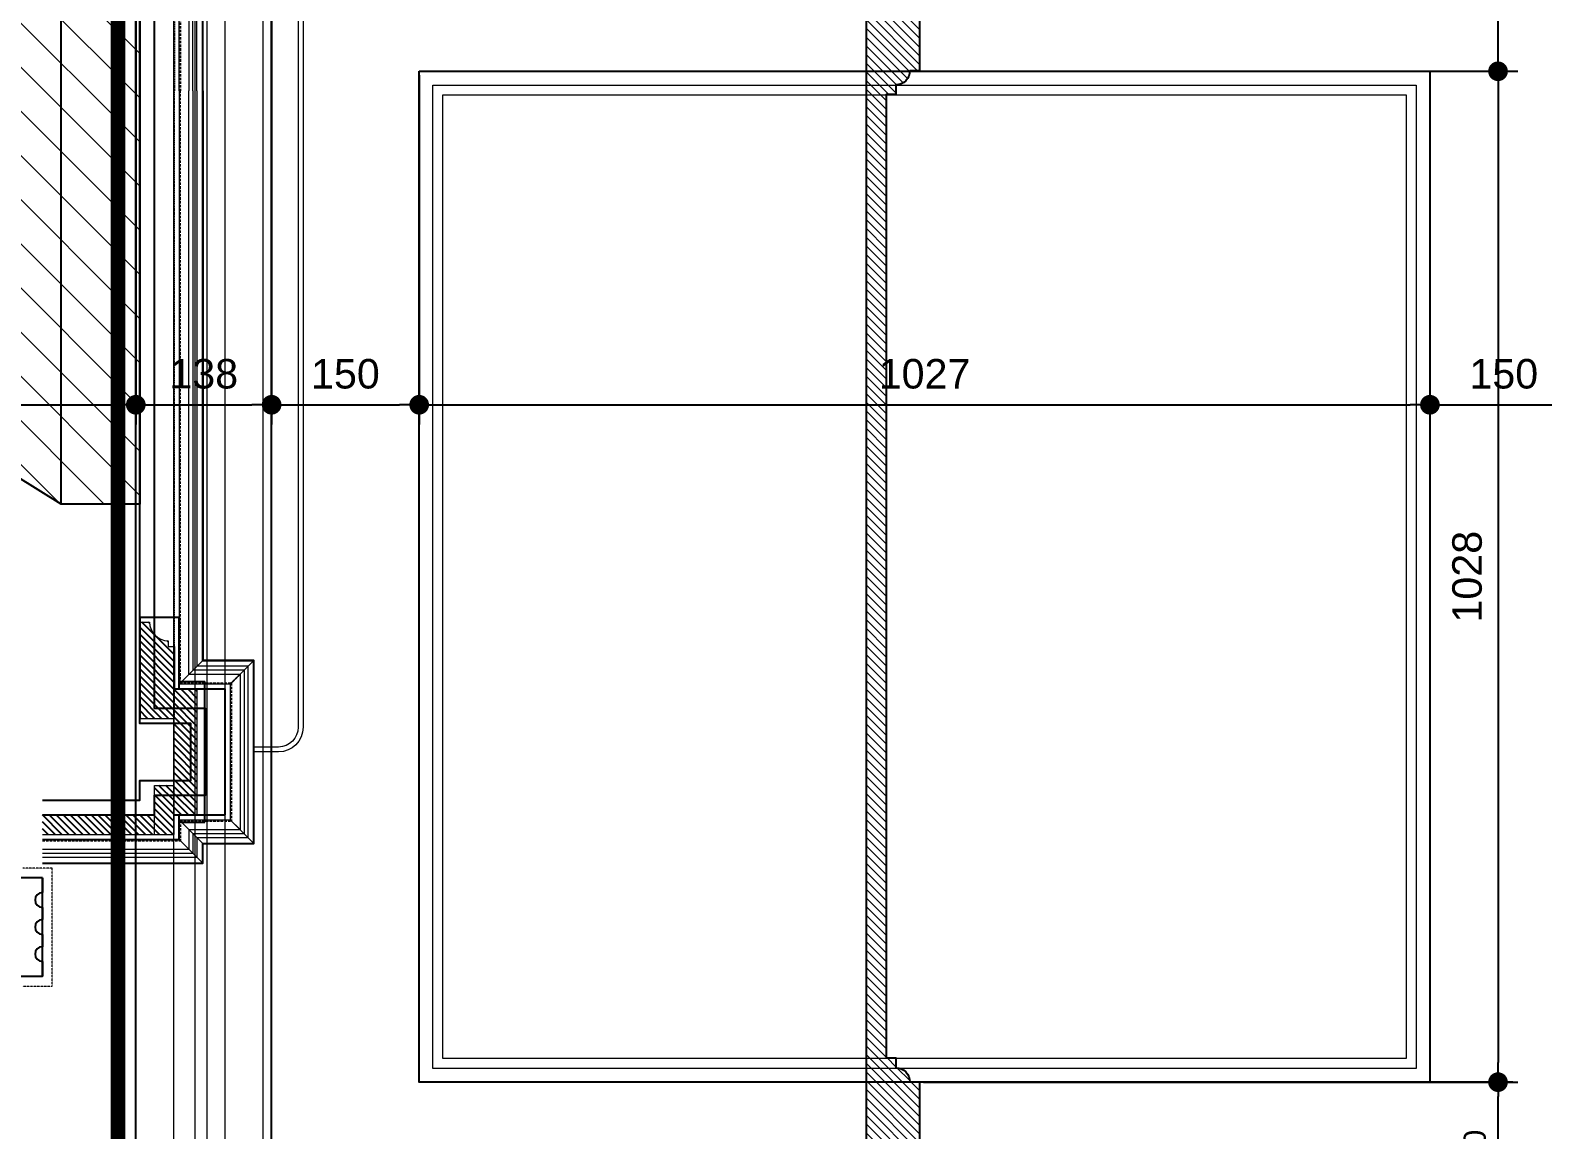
# Model space of a CAD drawing. Header units: inches. Extents: x 274057 to 444617, y 485849 to 635630.
# Drawn here: x 350959 to 352497, y 532757 to 533875 of the extents above; entities that cross this region are included whole.
import ezdxf

# ---------------------------------------------------------------- set-up
doc = ezdxf.new("R2010")
doc.units = ezdxf.units.IN
doc.header["$MEASUREMENT"] = 0
doc.linetypes.add('HIDDEN', pattern=[0.375, 0.25, -0.125])
for name, color, linetype in [('Bedmould', 7, 'HIDDEN'), ('Cornerblock', 7, 'Continuous'), ('CQ Grg Gypsum', 41, 'Continuous'), ('CQ PANEL DIMENSION', 1, 'Continuous'), ('Frieze', 7, 'HIDDEN'), ('hatch', 8, 'Continuous'), ('ID-wall paper', 8, 'Continuous'), ('Shelf', 7, 'Continuous'), ('STONE_OUTLINE', 7, 'Continuous'), ('TEXT', 3, 'Continuous'), ('WOOD 02', 32, 'Continuous'), ('Wood SECT', 1, 'Continuous')]:
    doc.layers.add(name, color=color, linetype=linetype)
for name, color, linetype, lineweight in [('CQ gypsum 2', 42, 'Continuous', 0), ('CQ Gypsum Hatch', 8, 'Continuous', 20), ('CQ lighting plan', 7, 'Continuous', 0), ('CQ Marble', 6, 'Continuous', 0), ('CQ plan and elev dimension', 252, 'Continuous', 35), ('WOOD-HID', 8, 'HIDDEN', 18)]:
    doc.layers.add(name, color=color, linetype=linetype, lineweight=lineweight)
doc.styles.get("Standard").update_dxf_attribs({"font": 'arial.ttf'})
doc.dimstyles.new('chester 15', dxfattribs={"dimscale": 0.15, "dimtxt": 150, "dimasz": 100, "dimexe": 100, "dimexo": 0, "dimgap": 80, "dimtad": 1, "dimdec": 0, "dimzin": 0, "dimdsep": 46, "dimtxsty": 'Standard', "dimblk": 'DOT', "dimcen": 100, "dimclrd": 1, "dimclre": 1, "dimclrt": 3, "dimadec": 0, "dimazin": 0, "dimtfac": 1, "dimtdec": 0, "dimtofl": 0, "dimtmove": 0, "dimatfit": 3, "dimfxl": 1, "dimtolj": 1, "dimtzin": 0, "dimlwd": -1, "dimarcsym": 0})
doc.dimstyles.new('CQ 20', dxfattribs={"dimscale": 0.2, "dimtxt": 150, "dimasz": 100, "dimexe": 100, "dimexo": 20, "dimgap": 80, "dimtad": 1, "dimdec": 0, "dimzin": 0, "dimdsep": 46, "dimtxsty": 'Standard', "dimblk": 'DOT', "dimcen": 100, "dimclrd": 1, "dimclre": 1, "dimclrt": 3, "dimadec": 0, "dimazin": 0, "dimtfac": 1, "dimtdec": 0, "dimtofl": 0, "dimtmove": 0, "dimatfit": 3, "dimfxl": 1, "dimtolj": 1, "dimtzin": 0, "dimlwd": -1, "dimarcsym": 0})
doc.dimstyles.new('CQ 50', dxfattribs={"dimscale": 0.5, "dimtxt": 150, "dimasz": 100, "dimexe": 100, "dimexo": 20, "dimgap": 80, "dimtad": 1, "dimdec": 0, "dimzin": 0, "dimdsep": 46, "dimtxsty": 'Standard', "dimblk": 'DOT', "dimcen": 100, "dimclrd": 250, "dimclre": 250, "dimclrt": 3, "dimadec": 0, "dimazin": 0, "dimtfac": 1, "dimtdec": 0, "dimtofl": 0, "dimtmove": 0, "dimatfit": 3, "dimfxl": 3, "dimtolj": 1, "dimtzin": 0, "dimlwd": -1, "dimarcsym": 0})
pattern_1 = [(225, (43933.88478600455, -94.84214864263777), (3.535533905932737, -3.535533905932739), [])]

# ---------------------------------------------------------------- blocks, each defined once
blk = doc.blocks.new('_Dot')
at = {"color": 0, "linetype": 'ByBlock', "lineweight": -2}
blk.add_line((-0.5, 0), (-1, 0), dxfattribs=at)
at = {"color": 0, "linetype": 'ByBlock', "const_width": 0.5}
blk.add_lwpolyline([(-0.25, 0, 1), (0.25, 0, 1)], format="xyb", close=True, dxfattribs=at)
blk = doc.blocks.new('*D112')
at = {"layer": 'CQ plan and elev dimension', "color": 250, "lineweight": -2, "transparency": 16777216}
for p, q in [((350374.7221579605, 537189.2318840991), (349756.912457013, 537189.2318840991)), ((351368.7221562436, 530626.5197559624), (349756.912457013, 530626.5197559624))]:
    blk.add_line(p, q, dxfattribs=at)
at = {"layer": 'CQ plan and elev dimension', "color": 250, "transparency": 16777216}
blk.add_line((349806.912457013, 537139.2318840991), (349806.912457013, 530676.5197559624), dxfattribs=at)
at = {"layer": 'Defpoints', "color": 0, "transparency": 16777216}
for p in [(350384.7221579605, 537189.2318840991), (349806.912457013, 530626.5197559624), (351378.7221562436, 530626.5197559624, 1.466518336033709e-07)]:
    blk.add_point(p, dxfattribs=at)
at = {"layer": 'CQ plan and elev dimension', "color": 250, "transparency": 16777216, "xscale": 50, "yscale": 50, "zscale": 50}
for p, rotation in [((349806.912457013, 537189.2318840991), 90), ((349806.912457013, 530626.5197559624), 270)]:
    blk.add_blockref('_Dot', p, dxfattribs=dict(at, rotation=rotation))
at = {"layer": 'CQ plan and elev dimension', "color": 3, "transparency": 16777216, "insert": (349728.593903125, 533907.8758200305), "char_height": 75, "attachment_point": 5, "rotation": 90}
blk.add_mtext('\\A1;6563', dxfattribs=at)
blk = doc.blocks.new('ff15 section ceiling A and B')
at = {"layer": 'CQ Gypsum Hatch'}
h = blk.add_hatch(dxfattribs=at)
h.set_pattern_fill('ANSI31', color=256, scale=50, angle=180, style=0)
h.set_pattern_definition([(224.9999999999999, (863766.5914405661, 132415.694420714), (4.419417382415921, -4.419417382415922), [])])
edge = h.paths.add_edge_path()
edge.add_line((331689.6860767345, 526452.1340546021), (331689.6860767789, 526703.414412738))
edge.add_line((331689.6860767789, 526703.414412738), (331679.6860767789, 526703.4144127375))
edge.add_arc((331665.6782293622, 526703.548700945), 14.00849108827068, 359.4507427432638, 450.0000000001616)
edge.add_line((331665.6782293622, 526717.5571920334), (331665.6782293623, 526727.5571920334))
edge.add_line((331665.6782293623, 526727.5571920334), (331655.678227985, 526727.557192033))
edge.add_line((331655.6782279851, 526727.5571920329), (331655.6782291692, 527706.7716334428))
edge.add_line((331655.678229169, 527706.771633443), (331665.6782293623, 527706.7716334426))
edge.add_line((331665.6782293623, 527706.7716334425), (331665.6782293625, 527716.7716334424))
edge.add_arc((331665.6782293623, 527730.7801245307), 14.00849108815448, 270.0000000005076, 360.5492572549534)
edge.add_line((331679.6860767787, 527730.9144127378), (331689.6860767133, 527730.9144127377))
edge.add_line((331689.6860767134, 527730.9144127378), (331689.6860767789, 527880.9145586584))
edge.add_line((331689.6860767787, 527880.9145586584), (331679.6860767789, 527880.9145586578))
edge.add_arc((331665.6782293623, 527881.0488468658), 14.00849108816001, 359.4507427423929, 449.9999999993524)
edge.add_line((331665.6782293625, 527895.0573379537), (331665.6782293624, 527905.0573379537))
edge.add_line((331665.6782293624, 527905.0573379537), (331655.6782279851, 527905.0573379534))
edge.add_line((331655.6782279851, 527905.0573379535), (331655.6782291692, 528884.271633443))
edge.add_line((331655.6782291693, 528884.271633443), (331665.6782293623, 528884.2716334425))
edge.add_line((331665.6782293623, 528884.2716334425), (331665.6782293624, 528894.2716334425))
edge.add_arc((331665.6782293623, 528908.2801245307), 14.00849108830988, 270.0000000001041, 360.5492572545438)
edge.add_line((331679.686076779, 528908.4144127378), (331689.6860767132, 528908.4144127378))
edge.add_line((331689.6860767132, 528908.4144127378), (331689.6860767789, 529058.4142668165))
edge.add_line((331689.6860767789, 529058.4142668166), (331679.6860767786, 529058.4142668159))
edge.add_arc((331665.6782293622, 529058.5485550237), 14.0084910881034, 359.4507427424481, 449.9999999991214)
edge.add_line((331665.6782293623, 529072.5570461117), (331665.6782293621, 529082.5570461118))
edge.add_line((331665.6782293622, 529082.5570461117), (331655.678227985, 529082.5570461113))
edge.add_line((331655.678227985, 529082.5570461114), (331655.6782291689, 530061.7716334431))
edge.add_line((331655.6782291689, 530061.771633443), (331665.6782293622, 530061.7716334425))
edge.add_line((331665.6782293622, 530061.7716334425), (331665.6782293623, 530071.7716334424))
edge.add_arc((331665.6782293623, 530085.7801245307), 14.00849108825339, 270.0000000001615, 360.5492572548936)
edge.add_line((331679.6860767789, 530085.9144127378), (331689.6860767787, 530085.9144127377))
edge.add_line((331689.6860767787, 530085.9144127378), (331689.6860767786, 530235.9144127374))
edge.add_line((331689.6860767786, 530235.9144127374), (331679.6860767787, 530235.9144127369))
edge.add_arc((331665.6782293623, 530236.0487009448), 14.00849108818704, 359.4507427428561, 449.999999999988)
edge.add_line((331665.6782293623, 530250.0571920329), (331665.6782293623, 530260.0571920329))
edge.add_line((331665.6782293623, 530260.0571920329), (331655.678227985, 530260.0571920327))
edge.add_line((331655.6782279849, 530260.0571920325), (331655.6782291688, 531239.2734851332))
edge.add_line((331655.6782291688, 531239.2734851334), (331665.6782293621, 531239.2734851331))
edge.add_line((331665.6782293621, 531239.273485133), (331665.6782293622, 531249.2734851328))
edge.add_arc((331665.6782293619, 531263.2819762214), 14.00849108843663, 270.0000000012017, 360.5492572539634)
edge.add_line((331679.6860767787, 531263.4162644283), (331689.6860767787, 531263.4162644283))
edge.add_line((331689.6860767787, 531263.4162644283), (331689.6860767531, 531413.4162644285))
edge.add_line((331689.6860767531, 531413.4162644285), (331689.6860767531, 531514.9739233013))
edge.add_arc((331789.6860767531, 531514.9739233013), 100.0000000000745, 89.9999999999851, 179.9999999999851, ccw=False)
edge.add_line((331789.6860767531, 531614.9739233013), (331994.9572100234, 531614.9739233012))
edge.add_line((331994.9572100234, 531614.9739233013), (331994.9572100234, 531523.825239419))
edge.add_line((331994.9572100232, 531523.825239419), (332045.6782637457, 531564.9740375305))
edge.add_line((332045.6782637458, 531564.9740375306), (332045.6782597142, 531634.9739233013))
edge.add_line((332045.6782597141, 531634.9739233013), (331789.6860767531, 531634.9739233014))
edge.add_arc((331789.6860767531, 531514.9739233013), 120.000000000095, 89.9999999999729, 179.9999999999796)
edge.add_line((331669.6860767531, 531514.9739233013), (331669.6860767132, 531413.4162644197))
edge.add_line((331669.6860767133, 531413.4162644197), (331669.6860767707, 531281.7407616468))
edge.add_line((331669.6860767706, 531281.7407616468), (331635.6782291779, 531247.4053303335))
edge.add_line((331635.6782291779, 531247.4053303336), (331635.6782237632, 526719.4256441421))
edge.add_line((331635.6782237632, 526719.4256441419), (331669.6860767706, 526685.0902073615))
edge.add_line((331669.6860767706, 526685.0902073616), (331669.6860767531, 526451.8586056066))
edge.add_arc((331789.686076753, 526451.8586055543), 119.9999999999142, 179.9999999749922, 270.00000000002)
edge.add_line((331789.6860767531, 526331.8586055543), (332045.6782583896, 526331.8586055541))
edge.add_line((332045.6782583895, 526331.8586055541), (332045.6782583895, 526401.858605554))
edge.add_line((332045.6782583895, 526401.8586055541), (331994.9572091039, 526443.0074000662))
edge.add_line((331994.957209104, 526443.0074000661), (331994.9572091043, 526351.8586055541))
edge.add_line((331994.9572091041, 526351.8586055541), (331789.686076753, 526351.8586055542))
edge.add_arc((331789.6860767534, 526451.8586055543), 100.0000000001877, 179.9999999982865, 269.9999999998314, ccw=False)
at = {"layer": 'CQ Grg Gypsum', "elevation": 0.001452036967413067}
blk.add_lwpolyline([(331689.6860767134, 527730.9144127378), (331689.6860767787, 527880.9145586584), (331679.686076779, 527880.9145586579, 0.417024134003028), (331665.6782293625, 527895.0573379537), (331665.6782293624, 527905.0573379537), (331655.6782279851, 527905.0573379535), (331655.6782291693, 528884.271633443), (331665.6782293623, 528884.2716334425), (331665.6782293623, 528894.2716334427, 0.4170241339901252), (331679.686076779, 528908.4144127378), (331689.6860767132, 528908.4144127378), (331689.6860767789, 529058.4142668166), (331679.6860767787, 529058.4142668159, 0.417024134003028), (331665.6782293623, 529072.5570461117), (331665.6782293622, 529082.5570461117), (331655.678227985, 529082.5570461114), (331655.6782291689, 530061.771633443), (331665.6782293622, 530061.7716334425), (331665.6782293623, 530071.7716334425, 0.4170241339901252), (331679.6860767789, 530085.9144127378), (331689.6860767787, 530085.9144127378), (331689.6860767786, 530235.9144127374)], format="xyb", dxfattribs=at)
blk.add_lwpolyline([(331635.6782291779, 531247.4053303336), (331635.6782237632, 526719.4256441419)], dxfattribs=at)
blk = doc.blocks.new('*D157')
at = {"layer": 'CQ PANEL DIMENSION', "color": 1, "lineweight": -2, "transparency": 16777216}
for p, q in [((351867.3686541, 533833.106333723), (352471.2979596113, 533833.106333723)), ((351867.3686530592, 532805.6061878016), (352471.2979596113, 532805.6061878016))]:
    blk.add_line(p, q, dxfattribs=at)
at = {"layer": 'CQ PANEL DIMENSION', "color": 1, "transparency": 16777216}
blk.add_line((352451.2979596113, 533813.106333723), (352451.2979596113, 532825.6061878016), dxfattribs=at)
at = {"layer": 'Defpoints', "color": 0, "transparency": 16777216}
for p in [(351863.3686541, 533833.106333723, 7.332591680174992e-08), (351863.3686530592, 532805.6061878016), (352451.2979596113, 532805.6061878016)]:
    blk.add_point(p, dxfattribs=at)
at = {"layer": 'CQ PANEL DIMENSION', "color": 1, "transparency": 16777216, "xscale": 20, "yscale": 20, "zscale": 20}
for p, rotation in [((352451.2979596113, 533833.106333723), 90), ((352451.2979596113, 532805.6061878016), 270)]:
    blk.add_blockref('_Dot', p, dxfattribs=dict(at, rotation=rotation))
at = {"layer": 'CQ PANEL DIMENSION', "color": 3, "transparency": 16777216, "insert": (352419.9807699798, 533319.3562607621), "char_height": 30, "attachment_point": 5, "rotation": 90}
blk.add_mtext('\\A1;1028', dxfattribs=at)
blk = doc.blocks.new('*D158')
at = {"layer": 'CQ PANEL DIMENSION', "color": 1, "lineweight": -2, "transparency": 16777216}
for p, q in [((350404.7236014015, 533894.1062607621), (350404.7236014015, 533474.1300145134)), ((351066.6936003568, 533894.1062607621), (351066.6936003568, 533474.1300145134))]:
    blk.add_line(p, q, dxfattribs=at)
at = {"layer": 'CQ PANEL DIMENSION', "color": 1, "transparency": 16777216}
blk.add_line((350424.7236014015, 533494.1300145134), (351046.6936003568, 533494.1300145134), dxfattribs=at)
at = {"layer": 'Defpoints', "color": 0, "transparency": 16777216}
for p in [(350404.7236014015, 533898.1062607621), (351066.6936003568, 533898.1062607621), (351066.6936003568, 533494.1300145134)]:
    blk.add_point(p, dxfattribs=at)
at = {"layer": 'CQ PANEL DIMENSION', "color": 1, "transparency": 16777216, "xscale": 20, "yscale": 20, "zscale": 20, "rotation": 180}
blk.add_blockref('_Dot', (350404.7236014015, 533494.1300145134), dxfattribs=at)
at = {"layer": 'CQ PANEL DIMENSION', "color": 1, "transparency": 16777216, "xscale": 20, "yscale": 20, "zscale": 20}
blk.add_blockref('_Dot', (351066.6936003568, 533494.1300145134), dxfattribs=at)
at = {"layer": 'CQ PANEL DIMENSION', "color": 3, "transparency": 16777216, "insert": (350735.7086008791, 533525.447204145), "char_height": 30, "attachment_point": 5}
blk.add_mtext('\\A1;662', dxfattribs=at)
blk = doc.blocks.new('*D159')
at = {"layer": 'CQ PANEL DIMENSION', "color": 1, "lineweight": -2, "transparency": 16777216}
for p, q in [((351204.7236003568, 534068.9722195261), (351204.7236003568, 533474.1300145134)), ((351066.6936003568, 533894.1062607621), (351066.6936003568, 533474.1300145134))]:
    blk.add_line(p, q, dxfattribs=at)
at = {"layer": 'CQ PANEL DIMENSION', "color": 1, "transparency": 16777216}
blk.add_line((351086.6936003568, 533494.1300145134), (351184.7236003568, 533494.1300145134), dxfattribs=at)
at = {"layer": 'Defpoints', "color": 0, "transparency": 16777216}
for p in [(351204.7236003568, 534072.9722195261), (351066.6936003568, 533898.1062607621), (351204.7236003568, 533494.1300145134)]:
    blk.add_point(p, dxfattribs=at)
at = {"layer": 'CQ PANEL DIMENSION', "color": 1, "transparency": 16777216, "xscale": 20, "yscale": 20, "zscale": 20, "rotation": 180}
blk.add_blockref('_Dot', (351066.6936003568, 533494.1300145134), dxfattribs=at)
at = {"layer": 'CQ PANEL DIMENSION', "color": 1, "transparency": 16777216, "xscale": 20, "yscale": 20, "zscale": 20}
blk.add_blockref('_Dot', (351204.7236003568, 533494.1300145134), dxfattribs=at)
at = {"layer": 'CQ PANEL DIMENSION', "color": 3, "transparency": 16777216, "insert": (351135.7086003568, 533525.4574360687), "char_height": 30, "attachment_point": 5}
blk.add_mtext('\\A1;138', dxfattribs=at)
blk = doc.blocks.new('*D160')
at = {"layer": 'CQ PANEL DIMENSION', "color": 1, "lineweight": -2, "transparency": 16777216}
for p, q in [((351204.7236003568, 534068.9722195261), (351204.7236003568, 533474.1300145134)), ((351354.7213425957, 533829.1063337227), (351354.7213425957, 533474.1300145134))]:
    blk.add_line(p, q, dxfattribs=at)
at = {"layer": 'CQ PANEL DIMENSION', "color": 1, "transparency": 16777216}
blk.add_line((351224.7236003568, 533494.1300145134), (351334.7213425957, 533494.1300145134), dxfattribs=at)
at = {"layer": 'Defpoints', "color": 0, "transparency": 16777216}
for p in [(351204.7236003568, 534072.9722195261), (351354.7213425957, 533833.1063337227, 7.332591680174992e-08), (351354.7213425957, 533494.1300145134)]:
    blk.add_point(p, dxfattribs=at)
at = {"layer": 'CQ PANEL DIMENSION', "color": 1, "transparency": 16777216, "xscale": 20, "yscale": 20, "zscale": 20, "rotation": 180}
blk.add_blockref('_Dot', (351204.7236003568, 533494.1300145134), dxfattribs=at)
at = {"layer": 'CQ PANEL DIMENSION', "color": 1, "transparency": 16777216, "xscale": 20, "yscale": 20, "zscale": 20}
blk.add_blockref('_Dot', (351354.7213425957, 533494.1300145134), dxfattribs=at)
at = {"layer": 'CQ PANEL DIMENSION', "color": 3, "transparency": 16777216, "insert": (351279.7224714762, 533525.447204145), "char_height": 30, "attachment_point": 5}
blk.add_mtext('\\A1;150', dxfattribs=at)
blk = doc.blocks.new('*D161')
at = {"layer": 'CQ PANEL DIMENSION', "color": 1, "lineweight": -2, "transparency": 16777216}
for p, q in [((351354.7213425957, 533829.1063337227), (351354.7213425957, 533474.1300145134)), ((352382.0889060795, 533829.1063337227), (352382.0889060795, 533474.1300145134))]:
    blk.add_line(p, q, dxfattribs=at)
at = {"layer": 'CQ PANEL DIMENSION', "color": 1, "transparency": 16777216}
blk.add_line((351374.7213425957, 533494.1300145134), (352362.0889060795, 533494.1300145134), dxfattribs=at)
at = {"layer": 'Defpoints', "color": 0, "transparency": 16777216}
for p in [(351354.7213425957, 533833.1063337227, 7.332591680174992e-08), (352382.0889060795, 533833.1063337227), (352382.0889060795, 533494.1300145134)]:
    blk.add_point(p, dxfattribs=at)
at = {"layer": 'CQ PANEL DIMENSION', "color": 1, "transparency": 16777216, "xscale": 20, "yscale": 20, "zscale": 20, "rotation": 180}
blk.add_blockref('_Dot', (351354.7213425957, 533494.1300145134), dxfattribs=at)
at = {"layer": 'CQ PANEL DIMENSION', "color": 1, "transparency": 16777216, "xscale": 20, "yscale": 20, "zscale": 20}
blk.add_blockref('_Dot', (352382.0889060795, 533494.1300145134), dxfattribs=at)
at = {"layer": 'CQ PANEL DIMENSION', "color": 3, "transparency": 16777216, "insert": (351868.4051243376, 533525.447204145), "char_height": 30, "attachment_point": 5}
blk.add_mtext('\\A1;1027', dxfattribs=at)
blk = doc.blocks.new('*D162')
at = {"layer": 'CQ PANEL DIMENSION', "color": 1, "lineweight": -2, "transparency": 16777216}
for p, q in [((352382.0889060795, 533829.1063337227), (352382.0889060795, 533474.1300145134)), ((352532.2214885161, 533829.1063338255), (352532.2214885161, 533474.1300145134))]:
    blk.add_line(p, q, dxfattribs=at)
at = {"layer": 'CQ PANEL DIMENSION', "color": 1, "transparency": 16777216}
blk.add_line((352402.0889060795, 533494.1300145134), (352512.2214885161, 533494.1300145134), dxfattribs=at)
at = {"layer": 'Defpoints', "color": 0, "transparency": 16777216}
for p in [(352382.0889060795, 533833.1063337227), (352532.2214885161, 533833.1063338255, 7.332591680174992e-08), (352532.2214885161, 533494.1300145134)]:
    blk.add_point(p, dxfattribs=at)
at = {"layer": 'CQ PANEL DIMENSION', "color": 1, "transparency": 16777216, "xscale": 20, "yscale": 20, "zscale": 20, "rotation": 180}
blk.add_blockref('_Dot', (352382.0889060795, 533494.1300145134), dxfattribs=at)
at = {"layer": 'CQ PANEL DIMENSION', "color": 1, "transparency": 16777216, "xscale": 20, "yscale": 20, "zscale": 20}
blk.add_blockref('_Dot', (352532.2214885161, 533494.1300145134), dxfattribs=at)
at = {"layer": 'CQ PANEL DIMENSION', "color": 3, "transparency": 16777216, "insert": (352457.1551972978, 533525.447204145), "char_height": 30, "attachment_point": 5}
blk.add_mtext('\\A1;150', dxfattribs=at)
blk = doc.blocks.new('FF-15 Cabinet plan B rev')
at = {"layer": 'hatch', "ltscale": 10}
h = blk.add_hatch(dxfattribs=at)
h.set_pattern_fill('_USER', color=256, scale=5, angle=225, style=0, pattern_type=0)
h.set_pattern_definition(pattern_1)
h.paths.add_polyline_path([(388232.6917486228, 533273.2657833865), (388242.6917486228, 533273.2657833865), (388242.6917486228, 533175.2657833865), (388207.6917486228, 533175.2657833865), (388207.6917486228, 533205.2657833865), (388207.6917486228, 533248.2657833865), (388213.6917486228, 533248.2657833865), (388213.6917486228, 533254.2657833865, 0.4142135623730391)])
h = blk.add_hatch(dxfattribs=at)
h.set_pattern_fill('_USER', color=256, scale=5, angle=225, style=0, pattern_type=0)
h.set_pattern_definition(pattern_1)
h.paths.add_polyline_path([(388207.6917486228, 533205.2657833865), (388207.6917486228, 533077.2657833865), (388184.1917486228, 533077.2657833865), (388184.1917486228, 533205.2657833865)])
h = blk.add_hatch(dxfattribs=at)
h.set_pattern_fill('_USER', color=256, scale=5, angle=225, style=0, pattern_type=0)
h.set_pattern_definition(pattern_1)
h.paths.add_polyline_path([(388227.6917486228, 533107.2657833865), (388227.6917486228, 533057.2657833865), (388225.6917486228, 533057.2657833865), (388207.6917486228, 533057.2657833865), (388207.6917486228, 533107.2657833865)])
h = blk.add_hatch(dxfattribs=at)
h.set_pattern_fill('_USER', color=256, scale=5, angle=225, style=0, pattern_type=0)
h.set_pattern_definition(pattern_1)
h.paths.add_polyline_path([(388341.6447591487, 533057.2657833865), (388341.6447591487, 533077.2657833867), (388227.6917486228, 533077.2657833865), (388227.6917486228, 533057.2657833865)])
at = {"layer": 'TEXT', "lineweight": 0}
h = blk.add_hatch(dxfattribs=at)
h.set_pattern_fill('ANSI31', color=252, scale=10, angle=90.00000000000001, style=0)
h.set_pattern_definition([(45.00000000000001, (385571.5785482705, 512829.0889795142), (22.45064030267288, -22.45064030267288), [])])
h.paths.add_polyline_path([(388483.6917486227, 534133.2657833865), (388483.6917486227, 533493.2657833865), (388322.6917486227, 533393.2657833865), (388322.6917486227, 534233.2657833865)])
h.paths.add_polyline_path([(388322.6917486227, 534233.2657833865), (388322.6917486227, 533393.2657833865), (388242.6917486227, 533393.2657833865), (388242.6917486227, 534233.2657833865)])
at = {"color": 6, "lineweight": 0}
for p, q in [((388192.6917486228, 534406.2657833865, 0.06411395492250449), (388192.6917486228, 533813.2657833865, 0.06411395492250449)), ((388202.691748623, 533813.2657833865, 0.06411395492250449), (388202.6917486228, 534416.2657833867, 0.06411395492250449)), ((388184.691748623, 533813.2657833865, 0.06411395492250449), (388184.6917486228, 534398.2657833867, 0.06411395492250449)), ((388188.6917486235, 533813.2657833865, 0.06411395492250449), (388188.6917486228, 534402.2657833867, 0.06411395492250449)), ((388184.691748623, 533813.2657833865, 0.06411395492250449), (388184.6917486228, 533228.2657833865, 0.06411395492250449)), ((388188.6917486235, 533813.2657833865, 0.06411395492250449), (388188.6917486228, 533224.2657833865, 0.06411395492250449)), ((388192.6917486228, 533220.2657833865, 0.06411395492250449), (388192.6917486228, 533813.2657833865, 0.06411395492250449)), ((388202.691748623, 533813.2657833865, 0.06411395492250449), (388202.6917486228, 533210.2657833865, 0.06411395492250449)), ((388150.6917486228, 533210.2657833865, 0.06411395492250449), (388126.6917486228, 533234.2657833865, 0.06411395492250449)), ((388132.6917486228, 533228.2657833865, 0.06411395492250449), (388132.6917486228, 533054.2657833865, 0.06411395492250449)), ((388132.6917486228, 533228.2657833865, 0.06411395492250449), (388184.6917486228, 533228.2657833865, 0.06411395492250449)), ((388136.6917486228, 533224.2657833864, 0.06411395492250449), (388136.6917486228, 533058.2657833865, 0.06411395492250449)), ((388136.6917486228, 533224.2657833864, 0.06411395492250449), (388188.6917486228, 533224.2657833865, 0.06411395492250449)), ((388202.6917486228, 533210.2657833865, 0.06411395492250449), (388178.6917486228, 533234.2657833865, 0.06411395492250449)), ((388192.6917486228, 533220.2657833865, 0.06411395492250449), (388140.6917486227, 533220.2657833865, 0.06411395492250449)), ((388140.6917486228, 533220.2657833865, 0.06411395492250449), (388140.6917486227, 533062.2657833865, 0.06411395492250449)), ((388150.6917486228, 533210.2657833865, 0.06411395492250449), (388150.6917486228, 533072.2657833865, 0.06411395492250449)), ((388150.6917486228, 533210.2657833865, 0.06411395492250449), (388202.6917486228, 533210.2657833865, 0.06411395492250449)), ((388150.6917486228, 533072.2657833865, 0.06411395492250449), (388126.6917486228, 533048.2657833865, 0.06411395492250449)), ((388150.6917486228, 533072.2657833865, 0.06411395492250449), (388140.6917486227, 533062.2657833865, 0.06411395492250449)), ((388202.6917486228, 533072.2657833865, 0.06411395492250449), (388150.6917486228, 533072.2657833865, 0.06411395492250449)), ((388202.6917486228, 533072.2657833865, 0.06411395492250449), (388178.6917486228, 533048.2657833865, 0.06411395492250449)), ((388202.6917486228, 533072.2657833865, 0.06411395492250449), (388202.6917486228, 533052.2657833865, 0.06411395492250449)), ((388184.6917486228, 533054.2657833865, 0.06411395492250449), (388132.6917486228, 533054.2657833865, 0.06411395492250449)), ((388188.6917486228, 533058.2657833865, 0.06411395492250449), (388136.6917486228, 533058.2657833865, 0.06411395492250449)), ((388192.6917486228, 533062.2657833865, 0.06411395492250449), (388140.6917486227, 533062.2657833865, 0.06411395492250449)), ((388202.6917486228, 533052.2657833865, 0.06411395492250449), (388178.6917486228, 533028.2657833867, 0.06411395492250449)), ((388184.6917486228, 533054.2657833865, 0.06411395492250449), (388184.6917486228, 533034.2657833865, 0.06411395492250449)), ((388188.6917486228, 533058.2657833865, 0.06411395492250449), (388188.6917486228, 533038.2657833865, 0.06411395492250449)), ((388192.6917486228, 533062.2657833865, 0.06411395492250449), (388192.6917486228, 533042.2657833865, 0.06411395492250449)), ((388341.6447591487, 533052.2657833865, 0.06411395492250449), (388202.6917486228, 533052.2657833865, 0.06411395492250449)), ((388341.6447591487, 533038.2657833865, 0.06411395492250449), (388188.6917486228, 533038.2657833865, 0.06411395492250449)), ((388341.6447591487, 533042.2657833865, 0.06411395492250449), (388192.6917486228, 533042.2657833865, 0.06411395492250449)), ((388341.6447591487, 533034.2657833865, 0.06411395492250449), (388184.6917486228, 533034.2657833865, 0.06411395492250449))]:
    blk.add_line(p, q, dxfattribs=at)
at = {"color": 1, "elevation": 0.06411395492250449}
for points in [[(388341.6447591487, 533028.2657833865), (388178.6917486228, 533028.2657833865), (388178.6917486228, 533048.2657833865), (388126.6917486228, 533048.2657833865), (388126.6917486228, 533234.2657833865), (388178.6917486228, 533234.2657833865), (388178.6917486225, 534392.2657833865), (388126.6917486228, 534392.2657833865), (388126.6917486228, 534578.2657833865), (388178.6917486228, 534578.2657833865), (388178.6917486228, 534598.2657833865), (388341.6447591487, 534598.2657833865)], [(388341.6447591487, 533077.2657833865), (388227.6917486228, 533077.2657833865), (388227.6917486228, 533097.2657833865), (388175.6917486228, 533097.2657833865), (388175.6917486228, 533185.2657833865), (388227.6917486228, 533185.2657833865), (388227.6917486226, 534441.2657833865), (388175.6917486228, 534441.2657833865), (388175.6917486228, 534529.2657833867), (388227.6917486228, 534529.2657833867), (388227.6917486228, 534549.2657833865), (388341.6447591487, 534549.2657833865)], [(388341.6447591487, 533092.2657833865), (388242.6917486228, 533092.2657833865), (388242.6917486228, 533112.2657833865), (388190.6917486228, 533112.2657833865), (388190.6917486228, 533170.2657833865), (388242.6917486228, 533170.2657833865), (388242.6917486226, 534456.2657833865), (388190.6917486228, 534456.2657833865), (388190.6917486228, 534514.2657833865), (388242.6917486228, 534514.2657833865), (388242.6917486228, 534534.2657833865), (388341.6447591487, 534534.2657833865)]]:
    blk.add_lwpolyline(points, dxfattribs=at)
at = {"color": 6, "lineweight": 0, "elevation": 0.06411395492250449}
for points in [[(388126.6917486228, 534485.2657833865), (388101.6917486228, 534485.2657833865, 0.4142135623730658), (388076.6917486228, 534460.2657833865), (388076.6917486228, 533166.2657833865, 0.4142135623730951), (388101.6917486228, 533141.2657833865), (388126.6917486228, 533141.2657833865)], [(388126.6917486228, 534480.2657833865), (388101.6917486228, 534480.2657833865, 0.4142135623730596), (388081.6917486228, 534460.2657833865), (388081.6917486228, 533166.2657833865, 0.4142135623730951), (388101.6917486228, 533146.2657833865), (388126.6917486228, 533146.2657833865)]]:
    blk.add_lwpolyline(points, format="xyb", dxfattribs=at)
at = {"layer": 'Bedmould', "ltscale": 10}
for p, q in [((388201.6917486228, 534415.2657833865, 0.06411395492250449), (388201.6917486228, 533813.2657833865, 0.06411395492250449)), ((388201.6917486228, 533211.2657833865, 0.06411395492250449), (388201.6917486228, 533813.2657833865, 0.06411395492250449)), ((388150.6917486228, 533210.2657833865, 0.06411395492250449), (388140.6917486227, 533220.2657833865, 0.06411395492250449)), ((388201.6917486228, 533211.2657833865, 0.06411395492250449), (388149.6917486228, 533211.2657833865, 0.06411395492250449)), ((388149.6917486228, 533211.2657833865, 0.06411395492250449), (388149.6917486228, 533071.2657833865, 0.06411395492250449)), ((388201.6917486228, 533071.2657833865, 0.06411395492250449), (388149.6917486228, 533071.2657833865, 0.06411395492250449)), ((388201.6917486228, 533071.2657833865, 0.06411395492250449), (388201.6917486228, 533051.2657833867, 0.06411395492250449)), ((388341.6447591487, 533051.2657833865, 0.06411395492250449), (388201.6917486228, 533051.2657833865, 0.06411395492250449))]:
    blk.add_line(p, q, dxfattribs=at)
at = {"layer": 'Cornerblock'}
for p, q in [((388207.6917486228, 533205.2657833865, 0.06411395492250449), (388155.6917486228, 533205.2657833865, 0.06411395492250449)), ((388155.6917486228, 533077.2657833865, 0.06411395492250449), (388155.6917486228, 533205.2657833865, 0.06411395492250449)), ((388207.6917486228, 533077.2657833865, 0.06411395492250449), (388155.6917486228, 533077.2657833865, 0.06411395492250449))]:
    blk.add_line(p, q, dxfattribs=at)
at = {"layer": 'CQ Marble'}
for p, q in [((388184.1917486228, 533077.2657833865, 0.06411395492250449), (388184.1917486228, 533205.2657833865, 0.06411395492250449)), ((388207.6917486228, 533077.2657833865, 0.06411395492250449), (388207.6917486228, 533205.2657833865, 0.06411395492250449)), ((388242.6917486228, 533175.2657833865, 0.06411395492250449), (388207.6917486228, 533175.2657833865, 0.06411395492250449)), ((388207.6917486228, 533057.2657833865, 0.06411395492250449), (388207.6917486228, 533107.2657833865, 0.06411395492250449)), ((388227.6917486228, 533107.2657833865, 0.06411395492250449), (388207.6917486228, 533107.2657833865, 0.06411395492250449)), ((388227.6917486228, 533057.2657833865, 0.06411395492250449), (388227.6917486228, 533107.2657833865, 0.06411395492250449)), ((388207.6917486228, 533077.2657833865, 0.06411395492250449), (388184.1917486228, 533077.2657833865, 0.06411395492250449)), ((388225.6917486228, 533057.2657833865, 0.06411395492250449), (388207.6917486228, 533057.2657833865, 0.06411395492250449)), ((388341.6447591487, 533057.2657833865, 0.06411395492250449), (388225.6917486228, 533057.2657833865, 0.06411395492250449))]:
    blk.add_line(p, q, dxfattribs=at)
at = {"layer": 'CQ Marble', "elevation": 0.06411395492250449}
blk.add_lwpolyline([(388242.6917486226, 533273.2657833865), (388232.6917486228, 533273.2657833865, -0.4142135623731056), (388213.6917486228, 533254.2657833865), (388213.6917486228, 533248.2657833865), (388207.6917486228, 533248.2657833865), (388207.6917486228, 533233.0450435857)], format="xyb", dxfattribs=at)
at = {"layer": 'Frieze', "ltscale": 5}
for p in [(388207.6917486228, 534451.2657833865, 0.06411395492250449), (388207.6917486228, 533175.2657833865, 0.06411395492250449)]:
    blk.add_line(p, (388207.6917486228, 533813.2657833865, 0.06411395492250449), dxfattribs=at)
at = {"layer": 'Shelf', "ltscale": 5}
for p, q in [((388178.6917486228, 533813.2657833865, 0.06411395492250449), (388178.6917486228, 534392.2657833865, 0.06411395492250449)), ((388178.6917486228, 533813.2657833865, 0.06411395492250449), (388178.6917486228, 533234.2657833865, 0.06411395492250449)), ((388126.6917486228, 533048.2657833865, 0.06411395492250449), (388126.6917486228, 533234.2657833865, 0.06411395492250449)), ((388178.6917486228, 533234.2657833865, 0.06411395492250449), (388126.6917486228, 533234.2657833865, 0.06411395492250449)), ((388178.6917486228, 533048.2657833865, 0.06411395492250449), (388126.6917486228, 533048.2657833865, 0.06411395492250449)), ((388178.6917486228, 533028.2657833865, 0.06411395492250449), (388178.6917486228, 533048.2657833865, 0.06411395492250449)), ((388341.6447591487, 533028.2657833865, 0.06411395492250449), (388178.6917486228, 533028.2657833865, 0.06411395492250449))]:
    blk.add_line(p, q, dxfattribs=at)
at = {"layer": 'STONE_OUTLINE'}
for p, q in [((388202.6917486228, 533205.2657833865, 0.06411395492250449), (388202.6917486228, 533278.2657833865, 0.06411395492250449)), ((388242.6917486228, 533278.2657833865, 0.06411395492250449), (388202.6917486228, 533278.2657833865, 0.06411395492250449)), ((388176.6917486228, 533069.7657833865, 0.06411395492250449), (388176.6917486228, 533212.7657833865, 0.06411395492250449)), ((388202.6917486228, 533212.7657833865, 0.06411395492250449), (388176.6917486228, 533212.7657833865, 0.06411395492250449)), ((388202.6917486228, 533205.2657833865, 0.06411395492250449), (388202.6917486228, 533212.7657833865, 0.06411395492250449)), ((388207.6917486228, 533205.2657833865, 0.06411395492250449), (388184.1917486228, 533205.2657833865, 0.06411395492250449)), ((388202.6917486228, 533069.7657833865, 0.06411395492250449), (388176.6917486228, 533069.7657833865, 0.06411395492250449)), ((388202.6917486228, 533069.7657833865, 0.06411395492250449), (388202.6917486228, 533077.2657833865, 0.06411395492250449)), ((388202.6917486228, 533052.2657833865, 0.06411395492250449), (388202.6917486228, 533077.2657833865, 0.06411395492250449)), ((388341.6447591487, 533077.2657833865, 0.06411395492250449), (388227.6917486228, 533077.2657833865, 0.06411395492250449)), ((388341.6447591487, 533052.2657833865, 0.06411395492250449), (388202.6917486228, 533052.2657833865, 0.06411395492250449))]:
    blk.add_line(p, q, dxfattribs=at)
at = {"layer": 'STONE_OUTLINE', "ltscale": 10}
for p, q in [((388242.6917486228, 533278.2657833865, 0.06411395492250449), (388242.6917486228, 533175.2657833865, 0.06411395492250449)), ((388207.6917486228, 533248.2657833865, 0.06411395492250449), (388207.6917486228, 533205.2657833865, 0.06411395492250449))]:
    blk.add_line(p, q, dxfattribs=at)
at = {"layer": 'TEXT', "color": 1}
blk.add_line((388322.6917486227, 533393.2657833865, 0.06411395492250449), (388322.6917486227, 534233.2657833865, 0.06411395492250449), dxfattribs=at)
at = {"layer": 'TEXT', "color": 1, "elevation": 0.06411395492250449}
blk.add_lwpolyline([(388242.6917486227, 533393.2657833865), (388322.6917486227, 533393.2657833865), (388483.6917486227, 533493.2657833865), (388483.6917486227, 534133.2657833865), (388322.6917486227, 534233.2657833865), (388242.6917486227, 534233.2657833865), (388242.6917486227, 533393.2657833865)], dxfattribs=at)
at = {"layer": 'WOOD 02', "elevation": 1.46651814247889e-07}
blk.add_lwpolyline([(388341.6447591487, 533013.2682522021), (388481.6449014156, 533013.2682522021), (388481.6449014156, 532913.2691499802), (388341.6447591487, 532913.2691499802)], close=True, dxfattribs=at)
at = {"layer": 'Wood SECT', "elevation": 1.46651814247889e-07}
blk.add_lwpolyline([(388341.6447591487, 533013.2682522021), (388341.6447591487, 532998.2681677844, -1), (388341.6447591487, 532983.2681677844), (388341.6447591487, 532970.7681677844, -1), (388341.6447591487, 532955.7681677844), (388341.6447591487, 532943.2681677844, -1), (388341.6447591487, 532928.2681677844), (388341.6447591487, 532913.2682522021)], format="xyb", dxfattribs=at)
at = {"layer": 'WOOD-HID', "elevation": 1.46651814247889e-07}
blk.add_lwpolyline([(388361.6448533861, 532903.2675153103), (388331.644995653, 532903.2675153103), (388331.644995653, 533023.2663329985), (388361.6448533861, 533023.2663329985)], dxfattribs=at)
blk = doc.blocks.new('*D870')
at = {"layer": 'CQ Grg Gypsum', "color": 1, "lineweight": -2, "transparency": 16777216}
for p, q in [((351863.3686541655, 532806.0217180185), (352466.2979588803, 532806.0217180185)), ((351863.3686541654, 532656.0217180189), (352466.2979588803, 532656.0217180189))]:
    blk.add_line(p, q, dxfattribs=at)
at = {"layer": 'CQ Grg Gypsum', "color": 1, "transparency": 16777216}
blk.add_line((352451.2979588803, 532671.0217180189), (352451.2979588803, 532791.0217180185), dxfattribs=at)
at = {"layer": 'Defpoints', "color": 0, "transparency": 16777216}
for p in [(351863.3686541655, 532806.0217180185, 0.001451890315579463), (352451.2979588803, 532806.0217180185), (351863.3686541654, 532656.0217180189, 0.001451890315579463)]:
    blk.add_point(p, dxfattribs=at)
at = {"layer": 'CQ Grg Gypsum', "color": 1, "transparency": 16777216, "xscale": 15, "yscale": 15, "zscale": 15}
for p, rotation in [((352451.2979588803, 532806.0217180185), 90), ((352451.2979588803, 532656.0217180189), 270)]:
    blk.add_blockref('_Dot', p, dxfattribs=dict(at, rotation=rotation))
at = {"layer": 'CQ Grg Gypsum', "color": 3, "transparency": 16777216, "insert": (352427.8100666567, 532731.0217180185), "char_height": 22.5, "attachment_point": 5, "rotation": 90}
blk.add_mtext('\\A1;150', dxfattribs=at)
blk = doc.blocks.new('*D871')
at = {"layer": 'CQ Grg Gypsum', "color": 1, "lineweight": -2, "transparency": 16777216}
for p, q in [((351863.3686541, 533983.1061875754), (352466.2979596115, 533983.1061875754)), ((351863.3686541, 533833.106333723), (352466.2979596115, 533833.106333723))]:
    blk.add_line(p, q, dxfattribs=at)
at = {"layer": 'CQ Grg Gypsum', "color": 1, "transparency": 16777216}
blk.add_line((352451.2979596115, 533848.106333723), (352451.2979596115, 533968.1061875754), dxfattribs=at)
at = {"layer": 'Defpoints', "color": 0, "transparency": 16777216}
for p in [(351863.3686541, 533983.1061875754, 0.001451890315579463), (352451.2979596115, 533983.1061875754), (351863.3686541, 533833.106333723, 7.332591680174992e-08)]:
    blk.add_point(p, dxfattribs=at)
at = {"layer": 'CQ Grg Gypsum', "color": 1, "transparency": 16777216, "xscale": 15, "yscale": 15, "zscale": 15}
for p, rotation in [((352451.2979596115, 533983.1061875754), 90), ((352451.2979596115, 533833.106333723), 270)]:
    blk.add_blockref('_Dot', p, dxfattribs=dict(at, rotation=rotation))
at = {"layer": 'CQ Grg Gypsum', "color": 3, "transparency": 16777216, "insert": (352427.8100673879, 533908.1062606489), "char_height": 22.5, "attachment_point": 5, "rotation": 90}
blk.add_mtext('\\A1;150', dxfattribs=at)

msp = doc.modelspace()

# ---------------------------------------------------------------- linework, layer by layer
at = {"layer": 'CQ Grg Gypsum'}
for points in [[(351066.6936003568, 536476.1382996421), (356202.7533085149, 536476.1382996421), (356202.7533085149, 531340.0785915374), (351066.6936003568, 531340.0785915374)], [(351204.7236003568, 536338.1082996421), (356064.7233085149, 536338.1082996421), (356064.7233085149, 531478.1085915375), (351204.7236003568, 531478.1085915375)]]:
    msp.add_lwpolyline(points, close=True, dxfattribs=at)
at = {"layer": 'CQ Grg Gypsum', "elevation": 7.332591680174992e-08}
msp.add_lwpolyline([(351354.7213425957, 533833.1063337227), (352382.0889060795, 533833.1063337227), (352382.0889060795, 532805.6061878015), (351354.7213425957, 532805.6061878015)], close=True, dxfattribs=at)
at = {"layer": 'CQ gypsum 2'}
for points in [[(351105.2136003568, 536437.6182996421), (356164.2333085149, 536437.6182996421), (356164.2333085149, 531378.5985915374), (351105.2136003568, 531378.5985915374)], [(351127.1136003568, 536415.7182996421), (356142.3333085149, 536415.7182996421), (356142.3333085149, 531400.4985915375), (351127.1136003568, 531400.4985915375)], [(351139.1236003568, 536403.7082996421), (356130.3233085149, 536403.7082996421), (356130.3233085149, 531412.5085915375), (351139.1236003568, 531412.5085915375)], [(351157.3536003568, 536385.4782996421), (356112.0933085149, 536385.4782996421), (356112.0933085149, 531430.7385915375), (351157.3536003568, 531430.7385915375)], [(351196.0936003568, 536346.7382996421), (356073.3533085149, 536346.7382996421), (356073.3533085149, 531469.4785915375), (351196.0936003568, 531469.4785915375)]]:
    msp.add_lwpolyline(points, close=True, dxfattribs=at)
at = {"layer": 'CQ gypsum 2', "elevation": 7.332591680174992e-08}
for points in [[(351368.7213425957, 533819.1063337227), (352368.0889060795, 533819.1063337227), (352368.0889060795, 532819.6061878015), (351368.7213425957, 532819.6061878015)], [(351378.7213425957, 533809.1063337227), (352358.0889060795, 533809.1063337227), (352358.0889060795, 532829.6061878015), (351378.7213425957, 532829.6061878015)]]:
    msp.add_lwpolyline(points, close=True, dxfattribs=at)
at = {"layer": 'CQ lighting plan', "linetype": 'HIDDEN', "ltscale": 500, "const_width": 15}
msp.add_lwpolyline([(351048.6936003568, 536494.1382996421), (356220.7533085149, 536494.1382996421), (356220.7533085149, 531322.0785915374), (351048.6936003568, 531322.0785915374)], close=True, dxfattribs=at)

# ---------------------------------------------------------------- block references
at = {"layer": 'CQ Grg Gypsum', "xscale": -1}
msp.add_blockref('FF-15 Cabinet plan B rev', (739313.3669171104, 0, -1.46651814247889e-07), dxfattribs=at)
at = {"layer": 'ID-wall paper', "xscale": -1, "rotation": 180}
msp.add_blockref('ff15 section ceiling A and B', (20173.68257738673, 1062891.936130756, -1.466518336039335e-07), dxfattribs=at)

# ---------------------------------------------------------------- dimensions: what is measured, and where the dimension line sits
at = {"layer": 'CQ Grg Gypsum'}
for base, p1, p2, picture, middle in [((352451.2979596115, 533983.1061875754), (351863.3686540999, 533833.1063337227, 7.332591680174992e-08), (351863.3686540999, 533983.1061875751, 0.001451890315579463), '*D871', (352427.8100673879, 533908.1062606489)), ((352451.2979588803, 532806.0217180185), (351863.3686541653, 532656.0217180187, 0.001451890315579463), (351863.3686541654, 532806.0217180182, 0.001451890315579463), '*D870', (352427.8100666567, 532731.0217180185))]:
    dim = msp.add_linear_dim(base=base, p1=p1, p2=p2, angle=90, dimstyle='chester 15', dxfattribs=at)
    dim.commit()
    dim.dimension.update_dxf_attribs({"geometry": picture, "text_midpoint": middle})
at = {"layer": 'CQ PANEL DIMENSION'}
for base, p1, p2, picture, middle in [((351204.7236003568, 533494.1300145134), (351066.6936003568, 533898.1062607621), (351204.7236003568, 534072.9722195261), '*D159', (351135.7086003568, 533525.4574360687)), ((351354.7213425957, 533494.1300145134), (351204.7236003568, 534072.9722195261), (351354.7213425957, 533833.1063337227, 7.332591680174992e-08), '*D160', (351279.7224714762, 533525.447204145)), ((351066.6936003568, 533494.1300145134), (350404.7236014015, 533898.1062607621), (351066.6936003568, 533898.1062607621), '*D158', (350735.7086008791, 533525.447204145)), ((352382.0889060795, 533494.1300145134), (351354.7213425957, 533833.1063337227, 7.332591680174992e-08), (352382.0889060795, 533833.1063337227), '*D161', (351868.4051243376, 533525.447204145)), ((352532.2214885161, 533494.1300145134), (352382.0889060795, 533833.1063337227), (352532.2214885161, 533833.1063338255, 7.332591680174992e-08), '*D162', (352457.1551972978, 533525.447204145))]:
    dim = msp.add_linear_dim(base=base, p1=p1, p2=p2, dimstyle='CQ 20', override={"dimtmove": 1}, dxfattribs=at)
    dim.commit()
    dim.dimension.update_dxf_attribs({"geometry": picture, "text_midpoint": middle})
dim = msp.add_linear_dim(base=(352451.2979596113, 532805.6061878016), p1=(351863.3686540999, 533833.1063337227, 7.332591680174992e-08), p2=(351863.3686530591, 532805.6061878013), angle=90, dimstyle='CQ 20', override={"dimtmove": 1}, dxfattribs=at)
dim.commit()
dim.dimension.update_dxf_attribs({"geometry": '*D157', "text_midpoint": (352419.9807699798, 533319.3562607621)})
at = {"layer": 'CQ plan and elev dimension'}
dim = msp.add_linear_dim(base=(349806.912457013, 530626.5197559624), p1=(350384.7221579604, 537189.2318840988), p2=(351378.7221562435, 530626.5197559622, 1.466518336033709e-07), angle=90, dimstyle='CQ 50', override={"dimtmove": 1}, dxfattribs=at)
dim.commit()
dim.dimension.update_dxf_attribs({"geometry": '*D112', "text_midpoint": (349728.593903125, 533907.8758200305)})

doc.saveas('drawing.dxf')
